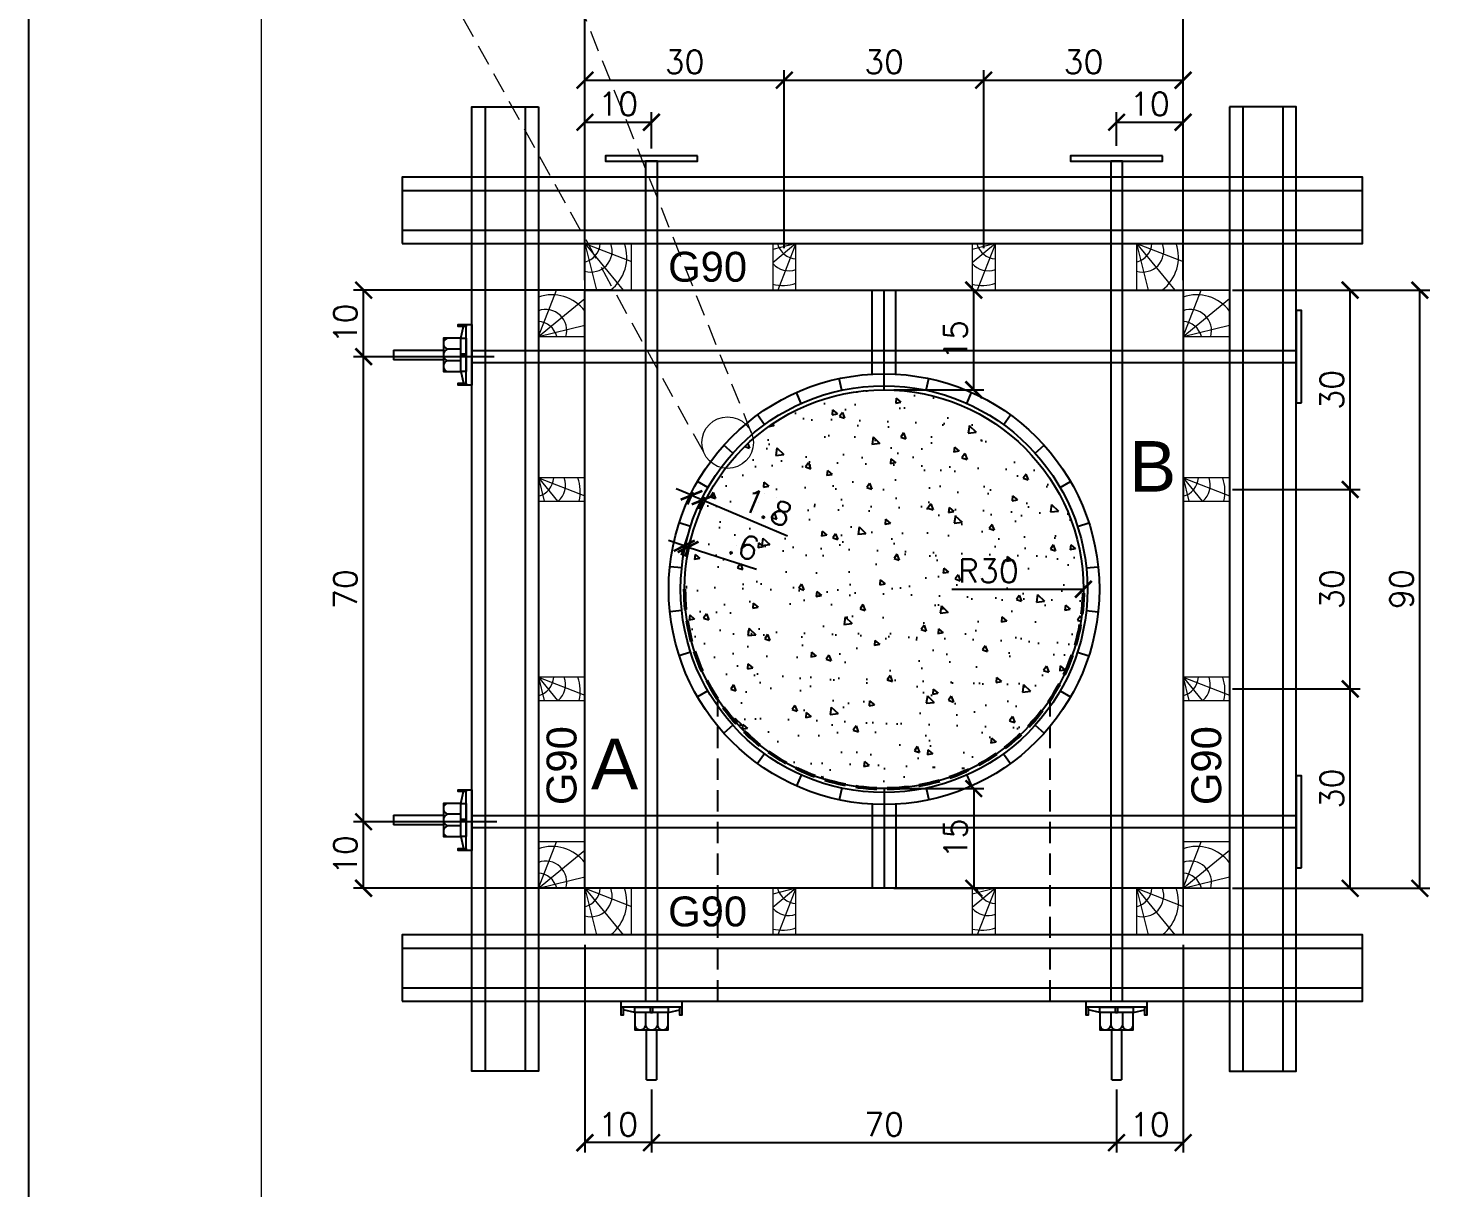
# Model space of a CAD drawing. Extents: x -23436 to 4767, y -4131 to 9755.
# Drawn here: x -17506.4 to -17077.9, y -1163.9 to -815.1 of the extents above; entities that cross this region are included whole.
import ezdxf
from ezdxf.enums import TextEntityAlignment as Align

# ---------------------------------------------------------------- set-up
doc = ezdxf.new("R2010")
doc.units = 0
doc.header["$PDMODE"] = 2
doc.header["$PDSIZE"] = 10
doc.linetypes.add('HIDDEN', pattern=[9.524999999999995, 6.349999999999998, -3.174999999999998])
doc.layers.get('0').update_dxf_attribs({"lineweight": 13})
doc.layers.get('Defpoints').update_dxf_attribs({"lineweight": 13})
for name, color, linetype in [('Barra de Ancoragem', 20, 'Continuous'), ('CHAPA', 1, 'Continuous'), ('Concreto', 250, 'HIDDEN'), ('Cota', 4, 'Continuous'), ('MB Logo', 254, 'Continuous'), ('Painéis', 30, 'Continuous'), ('Perfil Metálico', 224, 'Continuous'), ('TEXTO_GERAL', 7, 'Continuous')]:
    doc.layers.add(name, color=color, linetype=linetype)
for name, color, linetype, lineweight in [('contorno de painel', 7, 'Continuous', 13), ('FOLHA MB', 7, 'Continuous', 13), ('Madeira', 100, 'Continuous', 13), ('S-BEAM', 3, 'Continuous', 18), ('S-COLS', 5, 'Continuous', 18), ('Texto Seção', 7, 'Continuous', 15)]:
    doc.layers.add(name, color=color, linetype=linetype, lineweight=lineweight)
doc.layers.add('Laje_Perimetro', color=7, linetype='Continuous', plot=False)
doc.styles.add('ROMANS', font='romans.shx')
doc.styles.add('SANSSERIF', font='sas_____.pfb')
doc.dimstyles.new('COTA SECAO', dxfattribs={"dimtxt": 7, "dimasz": 5, "dimexe": 3, "dimexo": 3, "dimgap": 2, "dimtad": 3, "dimdec": 1, "dimlfac": 0.5, "dimzin": 12, "dimdsep": 46, "dimtxsty": 'ROMANS', "dimblk": 'ARCHTICK', "dimcen": 0, "dimclrd": 4, "dimclre": 4, "dimclrt": 1, "dimadec": 1, "dimazin": 3, "dimtfac": 1, "dimtdec": 1, "dimtmove": 0, "dimatfit": 3, "dimldrblk": 'OBLIQUE', "dimfxl": 0, "dimtolj": 1, "dimtzin": 12, "dimarcsym": 0})

# ---------------------------------------------------------------- blocks, each defined once
blk = doc.blocks.new('A$C169d8357')
at = {"layer": 'FOLHA MB', "color": 1}
for points in [[(0, 1199.93842203898), (0, 149.9384220389802), (1485.020408163266, 149.9384220389802), (1485.020408163266, 1199.93842203898)], [(70, 1169.93842203898), (70, 179.9384220389802), (1455.020408163266, 179.9384220389802), (1455.020408163266, 1169.93842203898)]]:
    blk.add_lwpolyline(points, close=True, dxfattribs=at)
blk = doc.blocks.new('_ArchTick')
at = {"color": 0, "linetype": 'ByBlock', "const_width": 0.15}
blk.add_lwpolyline([(-0.5, -0.5), (0.5, 0.5)], dxfattribs=at)
blk = doc.blocks.new('*D812')
at = {"color": 4, "lineweight": -2, "transparency": 16777216}
blk.add_line((-17228.51233043568, -983.8683116642394), (-17188.93639956163, -983.8683116642405), dxfattribs=at)
at = {"layer": 'Defpoints', "color": 0, "transparency": 16777216}
for p in [(-17248.93639956162, -983.8683116642387), (-17188.93639956163, -983.8683116642405)]:
    blk.add_point(p, dxfattribs=at)
at = {"color": 4, "lineweight": -2, "transparency": 16777216, "xscale": 5, "yscale": 5, "zscale": 5, "rotation": 359.9999999999983}
blk.add_blockref('_ArchTick', (-17188.93639956163, -983.8683116642405), dxfattribs=at)
at = {"color": 1, "transparency": 16777216, "insert": (-17217.51233043568, -978.3683116642397), "char_height": 7, "attachment_point": 5, "style": 'ROMANS'}
blk.add_mtext('\\A1;R30', dxfattribs=at)
blk = doc.blocks.new('_OBLIQUE')
at = {"color": 0, "linetype": 'ByBlock', "lineweight": -2}
for p, q in [((0, 0), (-1, 0)), ((-0.5, -0.5), (0.5, 0.5))]:
    blk.add_line(p, q, dxfattribs=at)
blk = doc.blocks.new('*D813')
at = {"layer": 'Cota', "color": 4, "lineweight": -2, "transparency": 16777216}
for p, q in [((-17245.93639956165, -893.8683116642428), (-17218.92926657284, -893.8683116642428)), ((-17221.92926657284, -923.8683116642428), (-17221.92926657284, -893.8683116642428)), ((-17245.93639956165, -923.8683116642428), (-17218.92926657284, -923.8683116642428))]:
    blk.add_line(p, q, dxfattribs=at)
at = {"layer": 'Defpoints', "color": 0, "transparency": 16777216}
for p in [(-17248.93639956165, -893.8683116642428), (-17221.92926657284, -893.8683116642428), (-17248.93639956165, -923.8683116642428)]:
    blk.add_point(p, dxfattribs=at)
at = {"layer": 'Cota', "color": 4, "lineweight": -2, "transparency": 16777216, "xscale": 5, "yscale": 5, "zscale": 5}
for p, rotation in [((-17221.92926657284, -893.8683116642428), 90), ((-17221.92926657284, -923.8683116642428), 270)]:
    blk.add_blockref('_ArchTick', p, dxfattribs=dict(at, rotation=rotation))
at = {"layer": 'Cota', "color": 1, "transparency": 16777216, "insert": (-17227.42926657284, -908.8683116642377), "char_height": 7, "attachment_point": 5, "rotation": 90, "style": 'ROMANS'}
blk.add_mtext('\\A1;15', dxfattribs=at)
blk = doc.blocks.new('*D814')
at = {"layer": 'Cota', "color": 4, "lineweight": -2, "transparency": 16777216}
for p, q in [((-17245.93639956165, -1043.868311664199), (-17218.92926657284, -1043.868311664199)), ((-17221.92926657284, -1043.868311664199), (-17221.92926657284, -1073.868311664199)), ((-17245.93639956165, -1073.868311664199), (-17218.92926657284, -1073.868311664199))]:
    blk.add_line(p, q, dxfattribs=at)
at = {"layer": 'Defpoints', "color": 0, "transparency": 16777216}
for p in [(-17248.93639956165, -1043.868311664199), (-17248.93639956165, -1073.868311664199), (-17221.92926657284, -1073.868311664199)]:
    blk.add_point(p, dxfattribs=at)
at = {"layer": 'Cota', "color": 4, "lineweight": -2, "transparency": 16777216, "xscale": 5, "yscale": 5, "zscale": 5}
for p, rotation in [((-17221.92926657284, -1043.868311664199), 90), ((-17221.92926657284, -1073.868311664199), 270)]:
    blk.add_blockref('_ArchTick', p, dxfattribs=dict(at, rotation=rotation))
at = {"layer": 'Cota', "color": 1, "transparency": 16777216, "insert": (-17227.42926657284, -1058.868311664194), "char_height": 7, "attachment_point": 5, "rotation": 90, "style": 'ROMANS'}
blk.add_mtext('\\A1;15', dxfattribs=at)
blk = doc.blocks.new('PONTALETE')
at = {"layer": 'Madeira'}
for q in [(2.71363663554439, 7), (7, 5.757913483756965), (7, 1.741933507694739)]:
    blk.add_line((0, 0), q, dxfattribs=at)
blk.add_lwpolyline([(0, 0), (7, 0), (7, 7), (0, 7)], close=True, dxfattribs=at)
for centre, radius, start, end in [((2.039224014893989, 0.06348250272912992), 6.234746490253283, 37.28179085761958, 109.0912803620534), ((1.089874167766538, 0.900201073612152), 3.188917028466982, 343.6030417057709, 109.984710442493), ((-0.2132242262523505, -0.7796127738174619), 3.086195217469083, 14.63218514149733, 86.03829712232962)]:
    blk.add_arc(centre, radius, start, end, dxfattribs=at)
blk = doc.blocks.new('MEIO PONTALETE')
at = {"layer": 'Madeira'}
for q in [(2.71363663554439, 7), (3.5, 2.878956741878937), (3.5, 0.8709667538478243)]:
    blk.add_line((0, 0), q, dxfattribs=at)
blk.add_lwpolyline([(0, 0), (3.5, 0), (3.5, 7), (0, 7)], close=True, dxfattribs=at)
for centre, radius, start, end in [((2.039224014893989, 0.06348250272912992), 6.234746490253283, 76.44987366044091, 109.0912803620534), ((1.089874167766538, 0.900201073612152), 3.188917028466982, 40.90626087041812, 109.984710442493), ((-0.2132242262523505, -0.7796127738174619), 3.086195217469083, 14.63218514149733, 86.03829712232962)]:
    blk.add_arc(centre, radius, start, end, dxfattribs=at)
blk = doc.blocks.new('*D816')
at = {"layer": 'Cota', "color": 4, "lineweight": -2, "transparency": 16777216}
for p, q in [((-17144.03107054791, -893.8679802622923), (-17084.70082284388, -893.8679802622923)), ((-17087.70082284388, -1073.867980092442), (-17087.70082284388, -893.8679802622923)), ((-17144.03107055502, -1073.867980092442), (-17084.70082284388, -1073.867980092442))]:
    blk.add_line(p, q, dxfattribs=at)
at = {"layer": 'Defpoints', "color": 0, "transparency": 16777216}
for p in [(-17147.03107054791, -893.8679802622923), (-17087.70082284388, -893.8679802622923), (-17147.03107055502, -1073.867980092442)]:
    blk.add_point(p, dxfattribs=at)
at = {"layer": 'Cota', "color": 4, "lineweight": -2, "transparency": 16777216, "xscale": 5, "yscale": 5, "zscale": 5}
for p, rotation in [((-17087.70082284388, -893.8679802622923), 90), ((-17087.70082284388, -1073.867980092442), 270)]:
    blk.add_blockref('_ArchTick', p, dxfattribs=dict(at, rotation=rotation))
at = {"layer": 'Cota', "color": 1, "transparency": 16777216, "insert": (-17093.20082284388, -983.8679801773623), "char_height": 7, "attachment_point": 5, "rotation": 90, "style": 'ROMANS'}
blk.add_mtext('\\A1;90', dxfattribs=at)
blk = doc.blocks.new('*D817')
at = {"layer": 'Cota', "color": 4, "lineweight": -2, "transparency": 16777216}
for p, q in [((-17144.03107053277, -1013.867980262292), (-17105.6734590297, -1013.867980262292)), ((-17108.6734590297, -1073.867980092442), (-17108.6734590297, -1013.867980262292)), ((-17144.03107058689, -1073.867980092442), (-17105.6734590297, -1073.867980092442))]:
    blk.add_line(p, q, dxfattribs=at)
at = {"layer": 'Defpoints', "color": 0, "transparency": 16777216}
for p in [(-17147.03107053277, -1013.867980262292), (-17108.6734590297, -1013.867980262292), (-17147.03107058689, -1073.867980092442)]:
    blk.add_point(p, dxfattribs=at)
at = {"layer": 'Cota', "color": 4, "lineweight": -2, "transparency": 16777216, "xscale": 5, "yscale": 5, "zscale": 5}
for p, rotation in [((-17108.6734590297, -1013.867980262292), 90), ((-17108.6734590297, -1073.867980092442), 270)]:
    blk.add_blockref('_ArchTick', p, dxfattribs=dict(at, rotation=rotation))
at = {"layer": 'Cota', "color": 1, "transparency": 16777216, "insert": (-17114.17345902969, -1043.867980177362), "char_height": 7, "attachment_point": 5, "rotation": 90, "style": 'ROMANS'}
blk.add_mtext('\\A1;30', dxfattribs=at)
blk = doc.blocks.new('*D818')
at = {"layer": 'Cota', "color": 4, "lineweight": -2, "transparency": 16777216}
for p, q in [((-17144.03107053277, -953.8679802622923), (-17105.6734590297, -953.8679802622923)), ((-17108.6734590297, -1013.867980262292), (-17108.6734590297, -953.8679802622923)), ((-17144.03107053277, -1013.867980262292), (-17105.6734590297, -1013.867980262292))]:
    blk.add_line(p, q, dxfattribs=at)
at = {"layer": 'Defpoints', "color": 0, "transparency": 16777216}
for p in [(-17147.03107053277, -953.8679802622923), (-17108.6734590297, -953.8679802622923), (-17147.03107053277, -1013.867980262292)]:
    blk.add_point(p, dxfattribs=at)
at = {"layer": 'Cota', "color": 4, "lineweight": -2, "transparency": 16777216, "xscale": 5, "yscale": 5, "zscale": 5}
for p, rotation in [((-17108.6734590297, -953.8679802622923), 90), ((-17108.6734590297, -1013.867980262292), 270)]:
    blk.add_blockref('_ArchTick', p, dxfattribs=dict(at, rotation=rotation))
at = {"layer": 'Cota', "color": 1, "transparency": 16777216, "insert": (-17114.17345902969, -983.8679802622873), "char_height": 7, "attachment_point": 5, "rotation": 90, "style": 'ROMANS'}
blk.add_mtext('\\A1;30', dxfattribs=at)
blk = doc.blocks.new('*D819')
at = {"layer": 'Cota', "color": 4, "lineweight": -2, "transparency": 16777216}
for p, q in [((-17144.03107059239, -893.8679802622923), (-17105.6734590297, -893.8679802622923)), ((-17108.6734590297, -953.8679802622923), (-17108.6734590297, -893.8679802622923)), ((-17144.03107053277, -953.8679802622923), (-17105.6734590297, -953.8679802622923))]:
    blk.add_line(p, q, dxfattribs=at)
at = {"layer": 'Defpoints', "color": 0, "transparency": 16777216}
for p in [(-17147.03107059239, -893.8679802622923), (-17108.6734590297, -893.8679802622923), (-17147.03107053277, -953.8679802622923)]:
    blk.add_point(p, dxfattribs=at)
at = {"layer": 'Cota', "color": 4, "lineweight": -2, "transparency": 16777216, "xscale": 5, "yscale": 5, "zscale": 5}
for p, rotation in [((-17108.6734590297, -893.8679802622923), 90), ((-17108.6734590297, -953.8679802622923), 270)]:
    blk.add_blockref('_ArchTick', p, dxfattribs=dict(at, rotation=rotation))
at = {"layer": 'Cota', "color": 1, "transparency": 16777216, "insert": (-17114.17345902969, -923.8679802622873), "char_height": 7, "attachment_point": 5, "rotation": 90, "style": 'ROMANS'}
blk.add_mtext('\\A1;30', dxfattribs=at)
blk = doc.blocks.new('*D820')
at = {"layer": 'Cota', "color": 4, "lineweight": -2, "transparency": 16777216}
for p, q in [((-17338.93606799745, -881.2038777464986), (-17338.93606799745, -802.4074303465568)), ((-17338.93606799745, -805.4074303465568), (-17158.9360681673, -805.4074303465568)), ((-17158.9360681673, -881.20387773939), (-17158.9360681673, -802.4074303465568))]:
    blk.add_line(p, q, dxfattribs=at)
at = {"layer": 'Defpoints', "color": 0, "transparency": 16777216}
for p in [(-17158.9360681673, -805.4074303465568), (-17338.93606799745, -884.2038777464986), (-17158.9360681673, -884.20387773939)]:
    blk.add_point(p, dxfattribs=at)
at = {"layer": 'Cota', "color": 4, "lineweight": -2, "transparency": 16777216, "xscale": 5, "yscale": 5, "zscale": 5, "rotation": 180}
blk.add_blockref('_ArchTick', (-17338.93606799745, -805.4074303465568), dxfattribs=at)
at = {"layer": 'Cota', "color": 4, "lineweight": -2, "transparency": 16777216, "xscale": 5, "yscale": 5, "zscale": 5}
blk.add_blockref('_ArchTick', (-17158.9360681673, -805.4074303465568), dxfattribs=at)
at = {"layer": 'Cota', "color": 1, "transparency": 16777216, "insert": (-17248.93606808238, -799.9074303465568), "char_height": 7, "attachment_point": 5, "style": 'ROMANS'}
blk.add_mtext('\\A1;90', dxfattribs=at)
blk = doc.blocks.new('*D821')
at = {"layer": 'Cota', "color": 4, "lineweight": -2, "transparency": 16777216}
for p, q in [((-17338.93606799745, -881.2038777783746), (-17338.93606799745, -827.691895017113)), ((-17338.93606799745, -830.691895017113), (-17278.9360681673, -830.691895017113)), ((-17278.9360681673, -881.2038777242487), (-17278.9360681673, -827.691895017113))]:
    blk.add_line(p, q, dxfattribs=at)
at = {"layer": 'Defpoints', "color": 0, "transparency": 16777216}
for p in [(-17278.9360681673, -830.691895017113), (-17338.93606799745, -884.2038777783746), (-17278.9360681673, -884.2038777242487)]:
    blk.add_point(p, dxfattribs=at)
at = {"layer": 'Cota', "color": 4, "lineweight": -2, "transparency": 16777216, "xscale": 5, "yscale": 5, "zscale": 5, "rotation": 180}
blk.add_blockref('_ArchTick', (-17338.93606799745, -830.691895017113), dxfattribs=at)
at = {"layer": 'Cota', "color": 4, "lineweight": -2, "transparency": 16777216, "xscale": 5, "yscale": 5, "zscale": 5}
blk.add_blockref('_ArchTick', (-17278.9360681673, -830.691895017113), dxfattribs=at)
at = {"layer": 'Cota', "color": 1, "transparency": 16777216, "insert": (-17308.93606808238, -825.191895017113), "char_height": 7, "attachment_point": 5, "style": 'ROMANS'}
blk.add_mtext('\\A1;30', dxfattribs=at)
blk = doc.blocks.new('*D822')
at = {"layer": 'Cota', "color": 4, "lineweight": -2, "transparency": 16777216}
for p, q in [((-17278.9360681673, -881.2038777242487), (-17278.9360681673, -827.691895017113)), ((-17278.9360681673, -830.691895017113), (-17218.9360681673, -830.691895017113)), ((-17218.9360681673, -881.2038777242487), (-17218.9360681673, -827.691895017113))]:
    blk.add_line(p, q, dxfattribs=at)
at = {"layer": 'Defpoints', "color": 0, "transparency": 16777216}
for p in [(-17218.9360681673, -830.691895017113), (-17278.9360681673, -884.2038777242487), (-17218.9360681673, -884.2038777242487)]:
    blk.add_point(p, dxfattribs=at)
at = {"layer": 'Cota', "color": 4, "lineweight": -2, "transparency": 16777216, "xscale": 5, "yscale": 5, "zscale": 5, "rotation": 180}
blk.add_blockref('_ArchTick', (-17278.9360681673, -830.691895017113), dxfattribs=at)
at = {"layer": 'Cota', "color": 4, "lineweight": -2, "transparency": 16777216, "xscale": 5, "yscale": 5, "zscale": 5}
blk.add_blockref('_ArchTick', (-17218.9360681673, -830.691895017113), dxfattribs=at)
at = {"layer": 'Cota', "color": 1, "transparency": 16777216, "insert": (-17248.9360681673, -825.191895017113), "char_height": 7, "attachment_point": 5, "style": 'ROMANS'}
blk.add_mtext('\\A1;30', dxfattribs=at)
blk = doc.blocks.new('*D823')
at = {"layer": 'Cota', "color": 4, "lineweight": -2, "transparency": 16777216}
for p, q in [((-17218.9360681673, -881.2038777242487), (-17218.9360681673, -827.691895017113)), ((-17218.9360681673, -830.691895017113), (-17158.9360681673, -830.691895017113)), ((-17158.9360681673, -881.2038777838752), (-17158.9360681673, -827.691895017113))]:
    blk.add_line(p, q, dxfattribs=at)
at = {"layer": 'Defpoints', "color": 0, "transparency": 16777216}
for p in [(-17158.9360681673, -830.691895017113), (-17218.9360681673, -884.2038777242487), (-17158.9360681673, -884.2038777838752)]:
    blk.add_point(p, dxfattribs=at)
at = {"layer": 'Cota', "color": 4, "lineweight": -2, "transparency": 16777216, "xscale": 5, "yscale": 5, "zscale": 5, "rotation": 180}
blk.add_blockref('_ArchTick', (-17218.9360681673, -830.691895017113), dxfattribs=at)
at = {"layer": 'Cota', "color": 4, "lineweight": -2, "transparency": 16777216, "xscale": 5, "yscale": 5, "zscale": 5}
blk.add_blockref('_ArchTick', (-17158.9360681673, -830.691895017113), dxfattribs=at)
at = {"layer": 'Cota', "color": 1, "transparency": 16777216, "insert": (-17188.9360681673, -825.191895017113), "char_height": 7, "attachment_point": 5, "style": 'ROMANS'}
blk.add_mtext('\\A1;30', dxfattribs=at)
blk = doc.blocks.new('ERTYERTYUYTURTYUTRYU')
at = {"layer": 'Barra de Ancoragem'}
for p, q in [((8963.32837944766, 10873.80027720138), (8963.32837944766, 10855.53714069626)), ((8964.881057244871, 10869.67634315187), (8964.104960149882, 10873.21114376599)), ((8985.137312103092, 10863.1958753598), (8985.137312103092, 10866.14154253796)), ((8964.881057244871, 10859.6610747459), (8964.104960149882, 10856.12627413177))]:
    blk.add_line(p, q, dxfattribs=at)
at = {"layer": 'Barra de Ancoragem', "flags": 128}
for points in [[(8961.544885456999, 10855.53714069626), (8961.544885456999, 10873.80027720138), (8963.32837944766, 10873.80027720138), (8963.32837944766, 10855.53714069626)], [(8963.32837944766, 10873.80027720138), (8965.701006873773, 10873.80027720138), (8965.701006873773, 10873.21114376599), (8963.32837944766, 10873.21114376599)], [(8963.32837944766, 10869.67634315187), (8964.881057244871, 10869.67634315187), (8964.881057244871, 10859.6610747459), (8963.32837944766, 10859.6610747459)], [(8963.32837944766, 10856.12627413177), (8965.701006873773, 10856.12627413177), (8965.701006873773, 10855.53714069626), (8963.32837944766, 10855.53714069626)]]:
    blk.add_lwpolyline(points, close=True, dxfattribs=at)
for points in [[(8964.881057244871, 10859.6610747459), (8970.137312103092, 10859.6610747459), (8970.137312103092, 10869.67634315187), (8964.881057244871, 10869.67634315187)], [(8964.881057244871, 10864.37414223107), (8963.32837944766, 10864.37414223107), (8963.32837944766, 10864.96327566669), (8964.881057244871, 10864.96327566669), (8964.881057244871, 10864.37414223107), (8964.881057244871, 10864.96327566669)], [(8985.137312103092, 10863.1958753598), (8970.137312103092, 10863.1958753598), (8970.137312103092, 10866.14154253796), (8985.137312103092, 10866.14154253796)]]:
    blk.add_lwpolyline(points, dxfattribs=at)
for points in [[(8964.881057244871, 10866.43610925589), (8968.959045231953, 10866.43610925589, 0.7297960342994486), (8968.959045231953, 10869.67634315187, 0.7297960342994486)], [(8964.881057244871, 10862.90130864187), (8968.959045231953, 10862.90130864187, 0.6666666666662623), (8968.959045231953, 10866.43610925589, 0.6666666666662623)]]:
    blk.add_lwpolyline(points, format="xyb", dxfattribs=at)
at = {"layer": 'Barra de Ancoragem'}
blk.add_arc((8968.440243417543, 10861.28119169385), 1.701156738227834, 287.7563605992007, 72.24363940079937, dxfattribs=at)
blk = doc.blocks.new('*D824')
at = {"layer": 'Cota', "color": 4, "lineweight": -2, "transparency": 16777216}
for p, q in [((-17178.96070365609, -850.4477194221245), (-17178.96070365609, -840.3426808334507)), ((-17178.96070365609, -843.3426808334507), (-17158.93640045866, -843.3426808334507)), ((-17158.93640045866, -890.8683091138892), (-17158.93640045866, -840.3426808334507))]:
    blk.add_line(p, q, dxfattribs=at)
at = {"layer": 'Defpoints', "color": 0, "transparency": 16777216}
for p in [(-17158.93640045866, -843.3426808334507), (-17178.96070365609, -853.4477194221245), (-17158.93640045866, -893.8683091138892)]:
    blk.add_point(p, dxfattribs=at)
at = {"layer": 'Cota', "color": 4, "lineweight": -2, "transparency": 16777216, "xscale": 5, "yscale": 5, "zscale": 5, "rotation": 180}
blk.add_blockref('_ArchTick', (-17178.96070365609, -843.3426808334507), dxfattribs=at)
at = {"layer": 'Cota', "color": 4, "lineweight": -2, "transparency": 16777216, "xscale": 5, "yscale": 5, "zscale": 5}
blk.add_blockref('_ArchTick', (-17158.93640045866, -843.3426808334507), dxfattribs=at)
at = {"layer": 'Cota', "color": 1, "transparency": 16777216, "insert": (-17168.94855205738, -837.8426808334507), "char_height": 7, "attachment_point": 5, "style": 'ROMANS'}
blk.add_mtext('\\A1;10', dxfattribs=at)
blk = doc.blocks.new('*D825')
at = {"layer": 'Cota', "color": 4, "lineweight": -2, "transparency": 16777216}
for p, q in [((-17338.93606799745, -890.8696440933527), (-17338.93606799745, -840.344014121104)), ((-17338.93606799745, -843.344014121104), (-17318.91176391561, -843.344014121104)), ((-17318.91176391561, -851.2489925260716), (-17318.91176391561, -840.344014121104))]:
    blk.add_line(p, q, dxfattribs=at)
at = {"layer": 'Defpoints', "color": 0, "transparency": 16777216}
for p in [(-17318.91176391561, -843.344014121104), (-17318.91176391561, -854.2489925260716), (-17338.93606799745, -893.8696440933527)]:
    blk.add_point(p, dxfattribs=at)
at = {"layer": 'Cota', "color": 4, "lineweight": -2, "transparency": 16777216, "xscale": 5, "yscale": 5, "zscale": 5, "rotation": 180}
blk.add_blockref('_ArchTick', (-17338.93606799745, -843.344014121104), dxfattribs=at)
at = {"layer": 'Cota', "color": 4, "lineweight": -2, "transparency": 16777216, "xscale": 5, "yscale": 5, "zscale": 5}
blk.add_blockref('_ArchTick', (-17318.91176391561, -843.344014121104), dxfattribs=at)
at = {"layer": 'Cota', "color": 1, "transparency": 16777216, "insert": (-17328.92391595653, -837.844014121104), "char_height": 7, "attachment_point": 5, "style": 'ROMANS'}
blk.add_mtext('\\A1;10', dxfattribs=at)
blk = doc.blocks.new('*D826')
at = {"layer": 'Cota', "color": 4, "lineweight": -2, "transparency": 16777216}
for p, q in [((-17318.91176391556, -1134.459405925785), (-17318.91176391556, -1153.405825068743)), ((-17178.96070365604, -1134.458072638132), (-17178.96070365604, -1153.405825068743)), ((-17318.91176391556, -1150.405825068743), (-17178.96070365604, -1150.405825068743))]:
    blk.add_line(p, q, dxfattribs=at)
at = {"layer": 'Defpoints', "color": 0, "transparency": 16777216}
for p in [(-17318.91176391556, -1131.459405925785), (-17178.96070365604, -1131.458072638132), (-17178.96070365604, -1150.405825068743)]:
    blk.add_point(p, dxfattribs=at)
at = {"layer": 'Cota', "color": 4, "lineweight": -2, "transparency": 16777216, "xscale": 5, "yscale": 5, "zscale": 5, "rotation": 180}
blk.add_blockref('_ArchTick', (-17318.91176391556, -1150.405825068743), dxfattribs=at)
at = {"layer": 'Cota', "color": 4, "lineweight": -2, "transparency": 16777216, "xscale": 5, "yscale": 5, "zscale": 5}
blk.add_blockref('_ArchTick', (-17178.96070365604, -1150.405825068743), dxfattribs=at)
at = {"layer": 'Cota', "color": 1, "transparency": 16777216, "insert": (-17248.9362337858, -1144.905825068743), "char_height": 7, "attachment_point": 5, "style": 'ROMANS'}
blk.add_mtext('\\A1;70', dxfattribs=at)
blk = doc.blocks.new('*D827')
at = {"layer": 'Cota', "color": 4, "lineweight": -2, "transparency": 16777216}
for p, q in [((-17158.93639957592, -1090.866979279692), (-17158.93639957592, -1153.405825068743)), ((-17178.96070365604, -1134.458072638132), (-17178.96070365604, -1153.405825068743)), ((-17178.96070365604, -1150.405825068743), (-17158.93639957592, -1150.405825068743))]:
    blk.add_line(p, q, dxfattribs=at)
at = {"layer": 'Defpoints', "color": 0, "transparency": 16777216}
for p in [(-17158.93639957592, -1087.866979279692), (-17178.96070365604, -1131.458072638132), (-17158.93639957592, -1150.405825068743)]:
    blk.add_point(p, dxfattribs=at)
at = {"layer": 'Cota', "color": 4, "lineweight": -2, "transparency": 16777216, "xscale": 5, "yscale": 5, "zscale": 5, "rotation": 180}
blk.add_blockref('_ArchTick', (-17178.96070365604, -1150.405825068743), dxfattribs=at)
at = {"layer": 'Cota', "color": 4, "lineweight": -2, "transparency": 16777216, "xscale": 5, "yscale": 5, "zscale": 5}
blk.add_blockref('_ArchTick', (-17158.93639957592, -1150.405825068743), dxfattribs=at)
at = {"layer": 'Cota', "color": 1, "transparency": 16777216, "insert": (-17168.94855161598, -1144.905825068743), "char_height": 7, "attachment_point": 5, "style": 'ROMANS'}
blk.add_mtext('\\A1;10', dxfattribs=at)
blk = doc.blocks.new('*D828')
at = {"layer": 'Cota', "color": 4, "lineweight": -2, "transparency": 16777216}
for p, q in [((-17338.93639956925, -1090.866979264383), (-17338.93639956925, -1153.405825068743)), ((-17318.91176391556, -1134.459405925785), (-17318.91176391556, -1153.405825068743)), ((-17318.91176391556, -1150.405825068743), (-17338.93639956925, -1150.405825068743))]:
    blk.add_line(p, q, dxfattribs=at)
at = {"layer": 'Defpoints', "color": 0, "transparency": 16777216}
for p in [(-17338.93639956925, -1087.866979264383), (-17318.91176391556, -1131.459405925785), (-17338.93639956925, -1150.405825068743)]:
    blk.add_point(p, dxfattribs=at)
at = {"layer": 'Cota', "color": 4, "lineweight": -2, "transparency": 16777216, "xscale": 5, "yscale": 5, "zscale": 5, "rotation": 180}
blk.add_blockref('_ArchTick', (-17338.93639956925, -1150.405825068743), dxfattribs=at)
at = {"layer": 'Cota', "color": 4, "lineweight": -2, "transparency": 16777216, "xscale": 5, "yscale": 5, "zscale": 5}
blk.add_blockref('_ArchTick', (-17318.91176391556, -1150.405825068743), dxfattribs=at)
at = {"layer": 'Cota', "color": 1, "transparency": 16777216, "insert": (-17328.92408174241, -1144.905825068743), "char_height": 7, "attachment_point": 5, "style": 'ROMANS'}
blk.add_mtext('\\A1;10', dxfattribs=at)
blk = doc.blocks.new('*D829')
at = {"layer": 'Cota', "color": 4, "lineweight": -2, "transparency": 16777216}
for p, q in [((-17366.20261435928, -1053.842675640095), (-17408.53122237633, -1053.842675640095)), ((-17405.53122237633, -1073.868311664241), (-17405.53122237633, -1053.842675640095)), ((-17330.60273467664, -1073.868311664241), (-17408.53122237633, -1073.868311664241))]:
    blk.add_line(p, q, dxfattribs=at)
at = {"layer": 'Defpoints', "color": 0, "transparency": 16777216}
for p in [(-17405.53122237633, -1053.842675640095), (-17363.20261435928, -1053.842675640095), (-17327.60273467664, -1073.868311664241)]:
    blk.add_point(p, dxfattribs=at)
at = {"layer": 'Cota', "color": 4, "lineweight": -2, "transparency": 16777216, "xscale": 5, "yscale": 5, "zscale": 5}
for p, rotation in [((-17405.53122237633, -1053.842675640095), 90), ((-17405.53122237633, -1073.868311664241), 270)]:
    blk.add_blockref('_ArchTick', p, dxfattribs=dict(at, rotation=rotation))
at = {"layer": 'Cota', "color": 1, "transparency": 16777216, "insert": (-17411.03122237633, -1063.855493652163), "char_height": 7, "attachment_point": 5, "rotation": 90, "style": 'ROMANS'}
blk.add_mtext('\\A1;10', dxfattribs=at)
blk = doc.blocks.new('*D830')
at = {"layer": 'Cota', "color": 4, "lineweight": -2, "transparency": 16777216}
for p, q in [((-17330.60273377961, -893.8683091138896), (-17408.53122237634, -893.8683091138896)), ((-17405.53122237634, -913.8926127535574), (-17405.53122237634, -893.8683091138896)), ((-17366.20261346225, -913.8926127535574), (-17408.53122237634, -913.8926127535574))]:
    blk.add_line(p, q, dxfattribs=at)
at = {"layer": 'Defpoints', "color": 0, "transparency": 16777216}
for p in [(-17405.53122237634, -893.8683091138896), (-17327.60273377961, -893.8683091138896), (-17363.20261346225, -913.8926127535574)]:
    blk.add_point(p, dxfattribs=at)
at = {"layer": 'Cota', "color": 4, "lineweight": -2, "transparency": 16777216, "xscale": 5, "yscale": 5, "zscale": 5}
for p, rotation in [((-17405.53122237634, -893.8683091138896), 90), ((-17405.53122237634, -913.8926127535574), 270)]:
    blk.add_blockref('_ArchTick', p, dxfattribs=dict(at, rotation=rotation))
at = {"layer": 'Cota', "color": 1, "transparency": 16777216, "insert": (-17411.03122237634, -903.8804609337184), "char_height": 7, "attachment_point": 5, "rotation": 90, "style": 'ROMANS'}
blk.add_mtext('\\A1;10', dxfattribs=at)
blk = doc.blocks.new('*D831')
at = {"layer": 'Cota', "color": 4, "lineweight": -2, "transparency": 16777216}
for p, q in [((-17366.20261346225, -913.8926127535574), (-17408.53122237632, -913.8926127535574)), ((-17405.53122237632, -1053.842675640095), (-17405.53122237632, -913.8926127535574)), ((-17365.40267454298, -1053.842675640095), (-17408.53122237632, -1053.842675640095))]:
    blk.add_line(p, q, dxfattribs=at)
at = {"layer": 'Defpoints', "color": 0, "transparency": 16777216}
for p in [(-17405.53122237632, -913.8926127535574), (-17363.20261346225, -913.8926127535574), (-17362.40267454298, -1053.842675640095)]:
    blk.add_point(p, dxfattribs=at)
at = {"layer": 'Cota', "color": 4, "lineweight": -2, "transparency": 16777216, "xscale": 5, "yscale": 5, "zscale": 5}
for p, rotation in [((-17405.53122237632, -913.8926127535574), 90), ((-17405.53122237632, -1053.842675640095), 270)]:
    blk.add_blockref('_ArchTick', p, dxfattribs=dict(at, rotation=rotation))
at = {"layer": 'Cota', "color": 1, "transparency": 16777216, "insert": (-17411.03122237632, -983.8676441968212), "char_height": 7, "attachment_point": 5, "rotation": 90, "style": 'ROMANS'}
blk.add_mtext('\\A1;70', dxfattribs=at)
blk = doc.blocks.new('*D851')
at = {"layer": 'Cota', "color": 4, "lineweight": -2, "transparency": 16777216}
for p, q in [((-17306.85620296683, -955.6010090911323), (-17311.46352548042, -953.6586962286619)), ((-17306.44429116805, -954.6239211354177), (-17308.02159068431, -958.3654025992901)), ((-17306.85620296683, -955.6010090911323), (-17303.5144537895, -957.0097931280916)), ((-17303.10254199072, -956.0327051723771), (-17304.67984150698, -959.7741866362494)), ((-17303.5144537895, -957.0097931280916), (-17278.02060254761, -967.7572576337607))]:
    blk.add_line(p, q, dxfattribs=at)
at = {"layer": 'Defpoints', "color": 0, "transparency": 16777216}
for p in [(-17305.27890345057, -951.8595276272599), (-17301.93715427324, -953.2683116642193), (-17303.5144537895, -957.0097931280916)]:
    blk.add_point(p, dxfattribs=at)
at = {"layer": 'Cota', "color": 4, "lineweight": -2, "transparency": 16777216, "xscale": 5, "yscale": 5, "zscale": 5}
for p, rotation in [((-17306.85620296683, -955.6010090911323), 337.1411300551352), ((-17303.5144537895, -957.0097931280916), 157.1411300551352)]:
    blk.add_blockref('_ArchTick', p, dxfattribs=dict(at, rotation=rotation))
at = {"layer": 'Cota', "color": 1, "transparency": 16777216, "insert": (-17284.02366150624, -959.2577834784424), "char_height": 7, "attachment_point": 5, "rotation": 337.14113005513525, "style": 'ROMANS'}
blk.add_mtext('\\A1;1.8', dxfattribs=at)
blk = doc.blocks.new('*D852')
at = {"layer": 'Cota', "color": 4, "lineweight": -2, "transparency": 16777216}
for p, q in [((-17308.06810934203, -967.8096411573579), (-17309.96697338268, -973.6537437546131)), ((-17306.92684152247, -968.180461550608), (-17308.82570556313, -974.0245641478632)), ((-17309.03992239956, -970.8005742057276), (-17313.79520498103, -969.2554892338512)), ((-17309.03992239956, -970.8005742057276), (-17307.89865458, -971.1713945989777)), ((-17307.89865458, -971.1713945989777), (-17287.29243006028, -977.8667628104413))]:
    blk.add_line(p, q, dxfattribs=at)
at = {"layer": 'Defpoints', "color": 0, "transparency": 16777216}
for p in [(-17307.1410583589, -964.9564716084733), (-17305.99979053935, -965.3272920017234), (-17307.89865458, -971.1713945989777)]:
    blk.add_point(p, dxfattribs=at)
at = {"layer": 'Cota', "color": 4, "lineweight": -2, "transparency": 16777216, "xscale": 5, "yscale": 5, "zscale": 5}
for p, rotation in [((-17309.03992239956, -970.8005742057276), 341.9999999999814), ((-17307.89865458, -971.1713945989777), 161.9999999999814)]:
    blk.add_blockref('_ArchTick', p, dxfattribs=dict(at, rotation=rotation))
at = {"layer": 'Cota', "color": 1, "transparency": 16777216, "insert": (-17291.1406662696, -970.8333528369631), "char_height": 7, "attachment_point": 5, "rotation": 341.99999999998136, "style": 'ROMANS'}
blk.add_mtext('\\A1;.6', dxfattribs=at)

msp = doc.modelspace()

# ---------------------------------------------------------------- hatches: boundary and pattern name
at = {"layer": 'Concreto'}
h = msp.add_hatch(dxfattribs=at)
h.set_pattern_fill('AR-CONC', color=256, scale=0.1, angle=-90.00000000000001)
h.set_pattern_definition([(320, (3800.959438711903, 500.2575347759703), (-1.593908553890311, -18.2184668996004), [1.905, -20.955]), (265, (3800.959438711903, 500.2575347759703), (19.10568452390352, 3.524342142496931), [1.524, -16.764058417]), (10.45144469999999, (3800.826613361907, 498.7393340759704), (17.51177519121951, -14.69412470903533), [1.61900088, -17.80902446]), (316.1842, (3806.039438711905, 500.2575347759703), (-4.20423279327272, -27.10790408921299), [2.8575, -31.4325]), (6.63555760999999, (3805.689088711904, 497.9985447759705), (24.74261245977215, -23.74041340515031), [2.428502314, -26.713560816]), (261.1841511700001, (3806.039438711905, 500.2575347759703), (24.74261245855326, -23.74041340649771), [2.285996707, -25.145973192]), (291, (3804.769438711908, 497.7175347759703), (-10.22651981870876, -15.16143912691325), [1.905, -20.955]), (236, (3804.769438711908, 497.7175347759703), (18.41879661223193, -6.18020283476471), [1.524, -16.764]), (341.4514449999999, (3803.917228721908, 496.4540815159703), (8.192276888590522, -21.34164192787162), [1.61900088, -17.80899376]), (307.5, (3800.959438711903, 500.2575347759703), (8.455503887315311, -0.308860325059183), [0, -16.56079999999998, 0, -17.01799999999998, 0, -16.82749999999998]), (277.5, (3800.959438711903, 500.2575347759703), (10.01805748181195, -6.681966251030577), [0, -9.7028, 0, -16.1798, 0, -6.413500000000001]), (237.5, (3800.959438711903, 505.92173477597), (-0.5728743992673466, -13.55905951668714), [0, -6.350000000000001, 0, -19.812, 0, -26.289]), (227.5, (3800.959438711903, 508.4617347759699), (2.542649103333301, -14.81291813860181), [0, -8.254999999999988, 0, -13.15719999999999, 0, -18.66899999999998])])
h.paths.add_polyline_path([(-17188.93639956164, -983.8683116642405, 0.164322032810443), (-17201.22466218356, -947.4871336134215, -0.4389643249357272), (-17209.63246426795, -939.7556335600923, -0.03712856706149863), (-17209.54713485169, -938.6081103212309, 0.6434224514689256), (-17308.93639956164, -983.8683116642405, 1)])
h.paths.add_polyline_path([(-17228.26233043568, -983.6183116642394), (-17206.76233043568, -983.6183116642401), (-17206.76233043568, -973.1183116642401), (-17228.26233043568, -973.1183116642394)], flags=24)

# ---------------------------------------------------------------- linework, layer by layer
for points in [[(-17338.93639956925, -893.8683116556058), (-17338.93639956925, -879.8683116709144), (-17158.93639957592, -879.8683116709144), (-17158.93639957592, -893.8683116556058)], [(-17338.93639956925, -1073.868311664241), (-17352.93639955394, -1073.868311664241), (-17352.93639955394, -893.8683116709126), (-17338.93639956925, -893.8683116709126)], [(-17144.93639958358, -1073.868311664241), (-17158.93639956827, -1073.868311664241), (-17158.93639956827, -893.8683116709126), (-17144.93639958358, -893.8683116709126)], [(-17338.93639956925, -1087.866979264383), (-17338.93639956925, -1073.866979279692), (-17158.93639957592, -1073.866979279692), (-17158.93639957592, -1087.866979264383)]]:
    msp.add_lwpolyline(points, close=True)
at = {"layer": 'Barra de Ancoragem', "flags": 128}
for points in [[(-17305.04345045636, -853.4490527097778), (-17332.78007737486, -853.4490527097778), (-17332.78007737486, -855.0489323423653), (-17305.04345045636, -855.0489323423653)], [(-17320.68746027598, -855.0489323423653), (-17320.68746027598, -1107.866979279692), (-17317.13606755526, -1107.866979279692), (-17317.13606755526, -855.0489323423653)], [(-17165.09239019684, -853.4477194221245), (-17192.82901711534, -853.4477194221245), (-17192.82901711534, -855.047599054712), (-17165.09239019684, -855.047599054712)], [(-17180.73640001646, -855.047599054712), (-17180.73640001646, -1107.865645992038), (-17177.18500729573, -1107.865645992038), (-17177.18500729574, -855.047599054712)], [(-17123.33652077602, -927.7609262128071), (-17123.33652077602, -900.0242992943067), (-17124.93640040861, -900.0242992943067), (-17124.93640040861, -927.7609262128071)], [(-17124.93640040861, -912.1169163931818), (-17372.93639950207, -912.11691639318), (-17372.93639950207, -915.6683091139012), (-17124.93640040861, -915.668309113903)], [(-17123.33651987899, -1067.710989099345), (-17123.33651987899, -1039.974362180845), (-17124.93639951158, -1039.974362180845), (-17124.93639951158, -1067.710989099345)], [(-17124.93639951158, -1052.06697927972), (-17372.93639950207, -1052.066979279716), (-17372.93639950207, -1055.618372000437), (-17124.93639951158, -1055.618372000441)]]:
    msp.add_lwpolyline(points, close=True, dxfattribs=at)
at = {"layer": 'CHAPA', "color": 1}
for p, q in [((-17252.53639956164, -919.1683889440392), (-17252.53639956164, -893.8683116642424)), ((-17248.93639956164, -923.8683116642424), (-17248.93639956164, -893.8683116642424)), ((-17245.33639956163, -919.1683889440392), (-17245.33639956163, -893.8683116642424)), ((-17261.66059503966, -924.0056784993265), (-17262.40907712661, -920.4843471366853)), ((-17248.93639956162, -922.6683116642405), (-17248.93639956162, -919.0683116642406)), ((-17236.21220408357, -924.0056784993362), (-17235.46372199663, -920.4843471366949)), ((-17273.82868211786, -927.959329656504), (-17275.29293403292, -924.6705660089899)), ((-17224.04411700539, -927.9593296565199), (-17222.57986509031, -924.6705660090072)), ((-17284.90885700192, -934.3564716084811), (-17287.02488391017, -931.4440104287319)), ((-17212.96394212132, -934.3564716085086), (-17210.84791521306, -931.4440104287578)), ((-17294.41686288084, -942.9175185550623), (-17297.09218425256, -940.5086483721695)), ((-17203.45593624241, -942.9175185550948), (-17200.78061487069, -940.5086483722018)), ((-17301.93715427324, -953.2683116642202), (-17305.05484572686, -951.4683116642216)), ((-17195.93564485002, -953.2683116642611), (-17192.8179533964, -951.4683116642609)), ((-17307.1410583589, -964.9564716084728), (-17310.56486181756, -963.8440104287238)), ((-17190.73174076437, -964.9564716085147), (-17187.30793730571, -963.8440104287647)), ((-17309.80113955817, -977.4711697122384), (-17313.3814183815, -977.0948672444752)), ((-17188.0716595651, -977.4711697122816), (-17184.49138074177, -977.0948672445186)), ((-17309.80113955818, -990.265453616199), (-17313.38141838151, -990.6417560839627)), ((-17188.0716595651, -990.2654536162418), (-17184.49138074178, -990.6417560840057)), ((-17307.14105835891, -1002.780151719967), (-17310.56486181757, -1003.892612899717)), ((-17190.73174076438, -1002.780151720011), (-17187.30793730572, -1003.89261289976)), ((-17301.93715427326, -1014.468311664221), (-17305.05484572689, -1016.268311664221)), ((-17195.93564485004, -1014.46831166426), (-17192.81795339642, -1016.26831166426)), ((-17294.41686288087, -1024.819104773388), (-17297.09218425259, -1027.227974956278)), ((-17203.45593624244, -1024.819104773419), (-17200.78061487072, -1027.22797495631)), ((-17284.90885700196, -1033.380151719972), (-17287.02488391021, -1036.292612899723)), ((-17212.96394212135, -1033.380151719998), (-17210.8479152131, -1036.292612899749)), ((-17273.8286821179, -1039.77729367196), (-17275.29293403297, -1043.066057319472)), ((-17224.04411700543, -1039.77729367198), (-17222.57986509035, -1043.066057319491)), ((-17261.66059503971, -1043.730944829144), (-17262.40907712665, -1047.252276191786)), ((-17248.93639956164, -1043.868311664242), (-17248.93639956164, -1073.868311664242)), ((-17248.93639956166, -1045.068311664241), (-17248.93639956166, -1048.66831166424)), ((-17236.21220408361, -1043.730944829154), (-17235.46372199667, -1047.252276191796)), ((-17252.53639956164, -1048.568234384446), (-17252.53639956164, -1073.868311664242)), ((-17245.33639956163, -1048.568234384446), (-17245.33639956163, -1073.868311664242))]:
    msp.add_line(p, q, dxfattribs=at)
for radius in [64.79999999999991, 61.2, 60]:
    msp.add_circle((-17248.93639956164, -983.8683116642405), radius, dxfattribs=at)
at = {"layer": 'contorno de painel', "color": 252, "linetype": 'HIDDEN'}
for p, q in [((-17288.79605794858, -936.8713094384234), (-17376.84649085888, -716.9944788273162)), ((-17303.20268881404, -942.6366090995043), (-17415.64274364771, -739.8308245262019))]:
    msp.add_line(p, q, dxfattribs=at)
at = {"layer": 'contorno de painel'}
msp.add_circle((-17295.9987033572, -939.7556335600923), 7.758700053556822, dxfattribs=at)
at = {"layer": 'Laje_Perimetro'}
msp.add_lwpolyline([(-16021.35646455174, -617.7405397181392), (-17506.376872715, -617.7405397181392), (-17506.376872715, -1667.740539718139), (-16021.35646455174, -1667.740539718139)], close=True, dxfattribs=at)
at = {"layer": 'Painéis', "color": 32, "true_color": 0xcd6928}
msp.add_lwpolyline([(-17338.9363995616, -893.8683116642405), (-17158.93639956164, -893.8683116642405), (-17158.93639956164, -1073.868311664241), (-17338.9363995616, -1073.868311664241)], close=True, dxfattribs=at)
at = {"layer": 'Perfil Metálico'}
for p, q in [((-17368.93639950207, -838.7252387400385), (-17368.93639950207, -1128.868721028681)), ((-17356.93639950207, -838.7252387400385), (-17356.93639950207, -1128.873946275649)), ((-17140.93639962116, -838.7252387400385), (-17140.93639962116, -1128.873946275649)), ((-17128.93639962116, -838.7252387400385), (-17128.93639962116, -1128.868721028681)), ((-17393.93639972124, -863.8683111526389), (-17104.93465787216, -863.8683111526389)), ((-17393.93639972124, -875.8683111526389), (-17104.92943262519, -875.8683111526389)), ((-17393.93639972124, -1091.866979279692), (-17104.93465787216, -1091.866979279692)), ((-17393.93639972124, -1103.866979279692), (-17104.92943262519, -1103.866979279692))]:
    msp.add_line(p, q, dxfattribs=at)
for points in [[(-17352.93639950207, -838.7252387400385), (-17352.93639950207, -1128.866979279692), (-17372.93639950207, -1128.866979279692), (-17372.93639950207, -838.7252387400385)], [(-17144.93639962116, -838.7252387400385), (-17144.93639962116, -1128.866979279692), (-17124.93639962116, -1128.866979279692), (-17124.93639962116, -838.7252387400385)], [(-17393.93639972124, -879.8683111526389), (-17104.93639962115, -879.8683111526389), (-17104.93639962115, -859.8683111526389), (-17393.93639972124, -859.8683111526389)], [(-17393.93639972124, -1107.866979279692), (-17104.93639962115, -1107.866979279692), (-17104.93639962115, -1087.866979279692), (-17393.93639972124, -1087.866979279692)]]:
    msp.add_lwpolyline(points, close=True, dxfattribs=at)
at = {"layer": 'S-BEAM', "color": 7, "linetype": 'HIDDEN', "lineweight": 25}
for p, q in [((-17298.93639956165, -1107.866979279692), (-17298.93639956165, -1017.034559567781)), ((-17198.93639956165, -1107.866979279692), (-17198.93639956165, -1017.034559567803))]:
    msp.add_line(p, q, dxfattribs=at)
at = {"layer": 'S-COLS', "color": 7, "linetype": 'HIDDEN', "lineweight": 50}
msp.add_arc((-17248.93639956164, -983.8683116642405), 59.99999999999909, 180, 0, dxfattribs=at)

# ---------------------------------------------------------------- block references
for p, rotation in [((-8411.391514045072, 9951.299372957546), 180), ((-8411.391514045072, 9811.349310071011), 180), ((-28183.58047286444, 7853.67790617731), 270), ((-28043.62941260491, 7853.679239464961), 270)]:
    msp.add_blockref('ERTYERTYUYTURTYUTRYU', p, dxfattribs=dict(rotation=rotation))
at = {"layer": 'Madeira'}
for name, p, xscale, yscale, zscale, rotation in [('PONTALETE', (-17338.93639955709, -879.8683116632601), 2, 2, 2, 270), ('MEIO PONTALETE', (-17275.43606817087, -879.8683116836328), 1.999999997962732, 1.999999997962732, 1.999999997962732, 179.9999999999999), ('MEIO PONTALETE', (-17215.43639957949, -879.8683116709144), 1.999999997962732, 1.999999997962732, 1.999999997962732, 179.9999999999999), ('PONTALETE', (-17172.93639957592, -879.8683116709144), 2, 2, 2, 270), ('MEIO PONTALETE', (-17352.93639955394, -950.3683116744778), 1.999999997962732, 1.999999997962732, 1.999999997962732, 269.9999999999999), ('MEIO PONTALETE', (-17158.93639956827, -950.3683116744778), 1.999999997962732, 1.999999997962732, 1.999999997962732, 269.9999999999999), ('MEIO PONTALETE', (-17352.93639954122, -1010.367980265857), 1.999999997962732, 1.999999997962732, 1.999999997962732, 269.9999999999999), ('MEIO PONTALETE', (-17158.93639955555, -1010.367980265857), 1.999999997962732, 1.999999997962732, 1.999999997962732, 269.9999999999999), ('PONTALETE', (-17338.93639955709, -1073.866979272037), 2, 2, 2, 270), ('MEIO PONTALETE', (-17275.43606817087, -1073.86697929241), 1.999999997962732, 1.999999997962732, 1.999999997962732, 179.9999999999999), ('MEIO PONTALETE', (-17215.43639957949, -1073.866979279692), 1.999999997962732, 1.999999997962732, 1.999999997962732, 179.9999999999999), ('PONTALETE', (-17172.93639957592, -1073.866979279692), 2, 2, 2, 270)]:
    msp.add_blockref(name, p, dxfattribs=dict(at, xscale=xscale, yscale=yscale, zscale=zscale, rotation=rotation))
at = {"layer": 'Madeira', "xscale": 2, "yscale": 2, "zscale": 2}
for p in [(-17352.93639955394, -907.8683116709126), (-17158.93639956827, -907.8683116709126), (-17352.9363995616, -1073.868311652075), (-17158.93639957592, -1073.868311652075)]:
    msp.add_blockref('PONTALETE', p, dxfattribs=at)
at = {"layer": 'MB Logo'}
msp.add_blockref('A$C169d8357', (-17506.376872715, -1817.678961757119), dxfattribs=at)

# ---------------------------------------------------------------- texts
at = {"layer": 'Texto Seção', "color": 0, "linetype": 'Continuous', "style": 'SANSSERIF'}
for p in [(-17313.89975926078, -886.8317401894383), (-17313.89975926078, -1080.830407798216)]:
    msp.add_text('G90', height=8.999999990999997, dxfattribs=at).set_placement(p, align=Align.MIDDLE_LEFT)
for p in [(-17345.97297103542, -1048.831671355771), (-17151.97297104974, -1048.831671355771)]:
    msp.add_text('G90', height=8.999999990999997, rotation=90, dxfattribs=at).set_placement(p, align=Align.MIDDLE_LEFT)
at = {"layer": 'TEXTO_GERAL', "color": 0, "linetype": 'Continuous', "style": 'SANSSERIF'}
for s, p in [('B', (-17175.1811682885, -946.8936159326674)), ('A', (-17337.09251244517, -1036.443711987906))]:
    msp.add_text(s, height=15.20700276928282, dxfattribs=at).set_placement(p, align=Align.MIDDLE_LEFT)

# ---------------------------------------------------------------- dimensions: what is measured, and where the dimension line sits
dim = msp.add_radius_dim(center=(-17248.93639956162, -983.8683116642387), mpoint=(-17188.93639956163, -983.8683116642405), dimstyle='COTA SECAO')
dim.commit()
dim.dimension.update_dxf_attribs({"geometry": '*D812', "text_midpoint": (-17217.51233043568, -983.8683116642397), "dimtype": 164})
at = {"layer": 'Cota'}
for base, p1, p2, picture, middle in [((-17158.9360681673, -805.4074303465568), (-17338.93606799745, -884.2038777464986), (-17158.9360681673, -884.20387773939), '*D820', (-17248.93606808238, -799.9074303465568)), ((-17278.9360681673, -830.691895017113), (-17338.93606799745, -884.2038777783746), (-17278.9360681673, -884.2038777242487), '*D821', (-17308.93606808238, -825.191895017113)), ((-17218.9360681673, -830.691895017113), (-17278.9360681673, -884.2038777242487), (-17218.9360681673, -884.2038777242487), '*D822', (-17248.9360681673, -825.191895017113)), ((-17158.9360681673, -830.691895017113), (-17218.9360681673, -884.2038777242487), (-17158.9360681673, -884.2038777838752), '*D823', (-17188.9360681673, -825.191895017113)), ((-17318.91176391561, -843.344014121104), (-17338.93606799745, -893.8696440933527), (-17318.91176391561, -854.2489925260716), '*D825', (-17328.92391595653, -837.844014121104)), ((-17158.93640045866, -843.3426808334507), (-17178.96070365609, -853.4477194221245), (-17158.93640045866, -893.8683091138892), '*D824', (-17168.94855205738, -837.8426808334507)), ((-17338.93639956925, -1150.405825068743), (-17318.91176391556, -1131.459405925785), (-17338.93639956925, -1087.866979264383), '*D828', (-17328.92408174241, -1144.905825068743)), ((-17158.93639957592, -1150.405825068743), (-17178.96070365604, -1131.458072638132), (-17158.93639957592, -1087.866979279692), '*D827', (-17168.94855161598, -1144.905825068743)), ((-17178.96070365604, -1150.405825068743), (-17318.91176391556, -1131.459405925785), (-17178.96070365604, -1131.458072638132), '*D826', (-17248.9362337858, -1144.905825068743))]:
    dim = msp.add_linear_dim(base=base, p1=p1, p2=p2, dimstyle='COTA SECAO', dxfattribs=at)
    dim.commit()
    dim.dimension.update_dxf_attribs({"geometry": picture, "text_midpoint": middle})
for base, p1, p2, angle, picture, middle in [((-17405.53122237634, -893.8683091138896), (-17363.20261346225, -913.8926127535569), (-17327.60273377961, -893.8683091138892), 90, '*D830', (-17411.03122237634, -903.8804609337184)), ((-17221.92926657284, -893.8683116642428), (-17248.93639956164, -923.8683116642424), (-17248.93639956164, -893.8683116642424), 90, '*D813', (-17227.42926657284, -908.8683116642377)), ((-17087.70082284388, -893.8679802622923), (-17147.03107055501, -1073.867980092442), (-17147.0310705479, -893.8679802622919), 90, '*D816', (-17093.20082284388, -983.8679801773623)), ((-17108.6734590297, -893.8679802622923), (-17147.03107053276, -953.8679802622919), (-17147.03107059239, -893.8679802622919), 90, '*D819', (-17114.17345902969, -923.8679802622873)), ((-17405.53122237632, -913.8926127535574), (-17362.40267454298, -1053.842675640095), (-17363.20261346225, -913.8926127535569), 90, '*D831', (-17411.03122237632, -983.8676441968212)), ((-17108.6734590297, -953.8679802622923), (-17147.03107053276, -1013.867980262292), (-17147.03107053276, -953.8679802622919), 90, '*D818', (-17114.17345902969, -983.8679802622873)), ((-17108.6734590297, -1013.867980262292), (-17147.03107058689, -1073.867980092442), (-17147.03107053276, -1013.867980262292), 90, '*D817', (-17114.17345902969, -1043.867980177362)), ((-17221.92926657284, -1073.868311664199), (-17248.93639956164, -1043.868311664199), (-17248.93639956164, -1073.868311664199), 270, '*D814', (-17227.42926657284, -1058.868311664194)), ((-17405.53122237633, -1053.842675640095), (-17327.60273467663, -1073.868311664241), (-17363.20261435927, -1053.842675640095), 90, '*D829', (-17411.03122237633, -1063.855493652163))]:
    dim = msp.add_linear_dim(base=base, p1=p1, p2=p2, angle=angle, dimstyle='COTA SECAO', dxfattribs=at)
    dim.commit()
    dim.dimension.update_dxf_attribs({"geometry": picture, "text_midpoint": middle})
for p1, p2, distance, picture, middle in [((-17305.27890345057, -951.8595276272611), (-17301.93715427324, -953.2683116642202), -4.060364184218413, '*D851', (-17284.02366150624, -959.2577834784424)), ((-17307.1410583589, -964.9564716084728), (-17305.99979053934, -965.3272920017237), -6.144853115587489, '*D852', (-17291.1406662696, -970.8333528369631))]:
    dim = msp.add_aligned_dim(p1=p1, p2=p2, distance=distance, dimstyle='COTA SECAO', dxfattribs=at)
    dim.commit()
    dim.dimension.update_dxf_attribs({"geometry": picture, "text_midpoint": middle})

doc.saveas('drawing.dxf')
